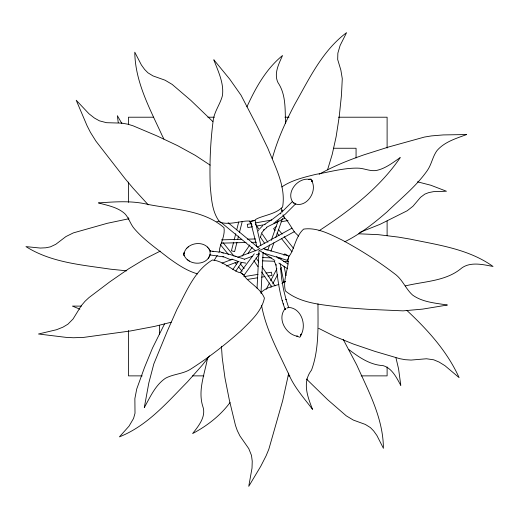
<?xml version="1.0" encoding="UTF-8"?>
<svg xmlns="http://www.w3.org/2000/svg" width="519" height="519" viewBox="0 0 519 519"><rect width="100%" height="100%" fill="white"/><g stroke="black" fill="none" stroke-linecap="round" stroke-linejoin="round"><path stroke-width="0.78" d="M311.893 180.774L311.452 179.217L309.837 179.269M257.041 288.181L259.013 250.632M260.986 293.339L263.107 252.481M183.927 254.187C185.348 243.748 201.009 239.979 207.918 247.524M210.208 254.602L209.987 250.748M260.875 245.422L255.004 220.095A12.605 2.167 -13.6 0 1 261.174 217.052C268.583 214.49 276.88 212.79 282.602 207.036C286.118 186.509 275.109 166.599 267.772 148.103L257.418 126.779L241.024 95.217L229.709 79.122L213.802 59.75C218.064 71.148 224.104 83.027 222.45 95.567C220.374 103.716 214.931 110.677 213.387 119.078C210.351 141.278 209.462 163.868 210.234 186.269C211.46 198.466 211.921 212.271 219.933 222.197C226.933 224.506 234.367 222.742 241.426 221.665A14.986 2.582 -13.6 0 1 250.528 221.366L254.874 220.38M281.888 283.393A9.926 1.706 -11.9 0 0 283.848 282.2L280.156 263.769M288.733 373.116L282.667 400.687L268.842 449.201L266.124 455.773L260.72 466.341L248.744 486.342L252.026 468.086L252.234 461.19L251.494 455.435L248.776 448.643L239.94 435.954L237.293 430.588L235.483 425.45L229.372 400.201L224.941 377.8L222.223 357.766L221.438 346.264M260.454 237.501L261.317 234.037M207.606 357.552C204.914 373.382 197.739 389.905 202.682 406.04C206.633 416.335 198.543 426.041 192.614 433.566C207.087 425.872 220.179 415.79 230.021 402.569M233.582 242.256L231.422 250.807L234.614 251.618L236.962 242.315M234.173 239.921L235.743 233.706M236.722 229.813L238.688 222.041M237.747 239.214L238.532 236.113M239.519 232.233L242.263 221.379M272.28 158.593C277.38 139.656 285.632 121.731 294.701 104.403L295.181 103.541C309.571 78.142 322.546 50.557 346.575 32.658L340.088 45.523L337.863 53.139L337.681 59.516L340.866 70.123L342.281 78.654L341.463 95.152L339.192 116.931L336.15 136.568L332.251 154.26L327.554 169.856M184.037 253.33L184.446 252.532L183.402 254.219L184.628 255.77L184.089 254.894M287.727 260.272L289.051 256.023A14.986 2.582 -73.6 0 0 293.339 247.985C295.94 241.335 298.127 234.017 303.628 229.106C317.135 227.134 330.155 234.296 341.969 239.966C360.913 250.171 379.214 261.823 396.211 274.999C402.958 280.662 406.137 289.33 412.644 295.103C422.7 302.298 435.59 303.083 447.378 305.023L422.648 309.11L403.049 310.862L367.523 309.279L343.876 307.585C324.187 304.692 301.442 304.27 285.424 290.958C283.303 283.121 285.975 275.089 287.461 267.395A12.605 2.167 -73.6 0 0 287.915 260.525L263.042 252.954M287.662 260.227L289.005 256.042L264.216 248.938M209.728 256.01C205.122 266.052 188.403 265.332 184.154 255.38M210.279 254.381L208.164 258.585M261.329 293.28L261.823 291.834C266.461 287.435 273.026 286.293 278.917 284.451M267.785 250.216L269.653 244.923M271.262 240.388L278.216 220.724M280.623 213.919L281.96 210.143M270.924 251.209L273.896 242.821M275.79 237.481L282.537 218.415M219.031 252.798L219.466 251.3A9.926 1.706 -67.4 0 1 220.406 245.961C222.223 240.063 224.999 234.004 224 227.685C203.571 209.747 173.177 209.501 147.681 204.356C131.508 200.457 114.835 201.82 98.422 202.91C107.485 205.427 117.508 207.139 124.768 213.62C128.946 217.922 130.347 224.098 134.272 228.632C144.048 240.031 156.744 248.685 168.487 257.943C177.472 264.418 186.872 270.931 197.668 273.902M246.921 106.849C255.672 87.724 266.013 69.021 282.544 55.501C278.891 63.707 273.61 73.666 278.002 82.644C286.17 94.672 284.976 109.723 285.528 123.522M270.905 287.403L271.645 285.982M272.76 283.854L277.587 274.609M280.558 268.92L281.298 267.499M266.169 289.33L269.504 282.952M270.613 280.824L276.912 268.777M283.951 255.309L284.691 253.888L287.61 255.419M258.436 230.871L258.676 230.43M164.555 323.882L152.495 348.074L144.58 367.316L136.737 388.971L134.869 398.618L135.011 413.247L133.558 418.444L129.043 426.131L119.422 436.862C147.286 425.84 167.001 402.588 187.508 381.809L202.189 365.266L209.631 355.878M261.887 232.72L264.132 229.677L263.782 230.034L266.863 227.607M232.856 269.536L238.37 261.544M242.042 256.217L249.853 244.897M235.782 271.113L241.698 262.53M248.076 253.285L252.169 247.342M240.55 272.514L244.027 275.193A14.986 2.582 36.2 0 0 250.139 282.005C255.517 286.702 261.66 291.237 264.418 298.081C261.699 311.452 250.547 321.28 241.212 330.467C225.194 344.837 208.035 358.116 189.883 369.638C182.26 374.076 173.035 374.121 165.392 378.293C155.22 385.312 150.114 397.178 144.295 407.616L148.823 382.957L153.819 363.923L167.339 331.038L176.947 309.363C186.334 291.801 194.469 270.62 212.388 260C220.478 260.655 227.134 265.89 233.868 269.893A12.605 2.167 36.2 0 0 240.18 272.644L254.304 253.752M259.111 254.278L244.034 275.245L240.479 272.559M259.721 228.788L262.789 225.629M292.651 201.314L282.933 210.986M295.817 203.669L285.372 214.088L275.206 222.132M285.229 308.623C276.724 318.4 285.813 334.755 297.75 336.293L296.946 336.163M183.681 253.402L184.251 252.889L183.966 253.142M188.008 247.167L188.514 246.726M186.503 248.497L186.918 248.14M280.5 213.069L272.793 219.005L264.463 224.474M276.14 226.615L273.571 228.671L275.064 230.546M281.811 186.937C291.976 180.054 304.192 177.239 315.941 174.339C329.669 171.99 343.416 167.981 357.409 168.124C364.085 168.033 370.423 171.867 377.099 170.31C385.825 168.279 393.006 162.512 400.253 157.568C379.525 188.066 349.482 210.863 318.964 230.806M319.185 174.267C333.373 166.19 348.632 160.209 364.007 154.818L388.809 146.942L424.471 137.048L431.49 135.9L443.323 134.921L466.626 134.551C456.24 138.424 444.686 141.765 437.134 150.432C432.554 156.491 431.646 164.478 427.195 170.68C416.134 186.431 400.687 198.66 386.927 211.986C373.894 223.228 360.277 234.095 344.765 241.744M257.495 247.128L291.931 228.178M260.888 250.041L294.539 231.539M266.558 227.251L284.84 218.188A9.926 1.706 63.1 0 1 288.292 222.372L294.5 232.058L298.633 236.119M160.241 251.118L145.807 258.41L128.517 268.894L109.749 281.888L89.021 297.556L85.032 301.273L81.172 305.834L73.056 318.997L67.911 324.2L62.929 327.171L56.526 329.727L38.471 334.002L66.056 337.363L73.439 337.746L83.799 337.376L130.548 330.953L154.461 326.419L171.173 322.234M216.773 221.704L219.161 221.113M222.009 263.159L232.499 259.234M237.747 257.275L258.728 249.425M226.355 266.02L239.129 261.239M244.391 259.266L252.649 256.172M256.405 254.764L259.416 253.642M359.615 232.486L380.077 224.312L407.22 210.746L412.981 206.225L420.546 197.317L424.853 194.106L428.746 192.601L433.534 191.647L446.457 191.239L430.841 185.244L417.477 181.812M250.573 221.392L254.868 220.465M283.951 281.979L285.333 281.707M283.964 281.908L285.32 281.661M251.241 223.637L247.291 224.325L247.861 227.569L252.584 226.745M255.192 222.943L271.781 220.043M256.529 226.057L265.196 224.545M273.857 223.034L277.801 222.346M280.954 221.795L288.045 220.556M405.261 285.943C423.634 281.382 444.634 281.408 460.184 269.27C469.182 261.161 482.462 264.456 493.05 266.474C468.689 249.023 438.464 245.046 409.893 239.064L398.203 237.086L378.345 234.666L358.733 233.79M309.772 179.289L308.896 179.392L309.616 179.386C297.569 177.076 284.73 193.438 293.78 203.37C305.976 208.988 317.693 191.803 311.848 181.021L312.055 181.708L311.893 180.846M128.978 218.726L107.271 223.3L73.367 232.888L65.952 236.554L55.812 244.293L50.408 246.856L45.789 247.79L40.287 248.056L25.95 246.609C51.277 262.627 81.678 264.859 110.547 269.186L126.72 270.834M243.807 276.679L258.021 274.376M265.916 273.098L271.443 272.203L271.969 275.453L268.012 276.095M247.427 279.436L257.716 277.762M261.673 277.12L264.839 276.608M287.876 307.404C301.247 307.41 307.17 325.238 300.663 335.534L300.78 335.06L300.546 336.526L299.677 337.24L296.92 336.117M81.457 306.119L72.413 306.1L79.848 309.142M221.509 239.843L241.731 239.311M247.394 239.168L255.478 238.954M221.217 243.158L246.071 242.503M251.683 242.354L256.496 242.224M153.585 117.216L128.453 117.216L128.453 124.515M207.911 117.216L214.399 117.216M284.944 117.216L288.999 117.216M338.459 117.216L387.109 117.216L387.109 148.025M333.419 148.252L356.066 148.252L356.066 157.964M142.238 375.873L128.453 375.873L128.453 330.467M192.51 375.873L203.857 375.873M288.188 375.873L289.81 375.873M361.159 375.873L387.109 375.873L387.109 366.952M245.766 263.114L240.154 262.153M262.633 257.58L271.45 257.852M277.866 258.053L281.071 258.151M262.653 260.875L273.974 261.232M283.679 261.537L288.525 261.686M210.558 251.04L210.059 251.001L218.83 251.981M212.809 251.228L213.309 251.267M210.253 254.939L209.754 254.9L223.52 256.899M244.384 259.169L229.904 254.453L221.594 252.468M231.818 259.137L237.365 261.063M235.464 256.211L235.931 256.38M223.358 253.11L219.589 251.514M222.878 256.49L231.039 259.889M318.679 328.326L334.496 336.318L353.205 343.987L374.822 351.344L399.74 358.681L405.099 359.68L411.067 360.069L426.475 358.765L433.715 359.803L439.068 362.048L444.932 365.668L459.107 377.637C447.216 351.311 427.779 329.987 406.902 310.446M250.528 221.366L256.814 246.415M263.756 248.27L266.448 250.015M276.543 256.568L287.987 263.989M259.435 250.456L274.869 260.48M278.891 263.094L287.617 268.758M187.145 259.539L189.344 261.07M210.156 165.139L195.352 155.402L177.628 145.67L156.985 135.913L133.059 125.799L127.843 124.203L121.959 123.139L106.505 122.692L99.427 120.836L94.361 118.008L88.944 113.739L76.215 100.245L87.101 125.819L90.455 132.397L95.957 141.187L124.897 178.458L132.987 188.105L148.252 204.843M348.593 349.391C358.817 357.078 369.788 364.915 383.035 365.61C392.176 368.231 396.594 377.787 400.804 385.422L398.566 368.847L395.965 357.87M183.771 254.991L184.394 255.439L184.089 255.218M228.107 222.748L260.207 249.211M220.367 221.827L255.666 250.891M212.829 121.55L190.849 100.388L172.159 84.402L165.042 80.192L153.021 75.923L147.921 72.796L144.613 69.442L141.389 64.979L134.771 52.172C135.18 82.138 149.92 108.828 162.058 135.368L163.887 139.034M306.398 378.967L327.677 399.714L346.257 415.829L353.348 420.085L365.337 424.438L370.417 427.604L373.693 430.984L376.891 435.473L383.418 448.319C383.217 418.353 368.665 391.566 356.715 364.935L343.202 339.387M208.859 248.653L210.085 250.962M207.496 247.031L209.352 249.412M222.969 242.587L234.095 256.224M240.161 263.658L244.202 268.621M220.348 244.598L228.457 254.544M235.055 262.62L236.573 264.482M238.604 266.967L242.152 271.314M278.645 229.748L282.148 234.134M284.153 236.638L293.663 248.543M277.062 233.044L279.06 235.542M281.551 238.669L292.035 251.799M255.504 224.292L259.182 229.619M261.479 232.953L267.908 242.276M249.308 221.133L252.046 225.09M260.246 236.969L264.8 243.573M256.081 258.008L258.786 261.985M261.946 266.63L275.025 285.865M253.882 260.642L257.975 266.662M261.615 272.014L271.619 286.735M274.603 261.758L274.33 261.336L276.063 265.125L275.913 264.645C277.834 279.735 279.546 295.084 285.152 309.395M121.861 123.528L117.352 115.685L118.254 122.679M283.063 214.989L284.6 218.142M283.05 215.028L284.535 218.155M288.746 307.773L285.95 299.236L286.099 299.716L283.549 289.557L281.72 279.086L280.61 268.304M282.2 300.352L282.349 300.825M283.212 303.673L283.361 304.153M284.042 266.221L286.034 275.66M261.544 305.237C266.072 330.538 279.183 353.134 289.667 376.288C295.356 388.523 304.471 398.683 312.529 409.368C307.462 396.445 302.064 382.399 311.53 370.079C319.224 349.164 317.939 325.848 317.978 303.862M387.109 221.003L387.109 235.6M159.489 325.419L159.489 334.32M128.453 182.085L128.453 202.352M128.453 217.759L128.453 219.381M287.104 307.988A1.972 1.92 -24.7 0 1 287.617 307.962M294.15 202.864A1.972 1.92 36.2 0 1 293.773 202.507M214.152 260.655A11.801 2.031 -67.4 0 1 217.325 255.497M281.181 208.074A11.801 2.031 63.1 0 1 282.628 212.057M301.15 334.171L300.741 334.917L301.169 334.223M310.2 179.172L309.311 179.418L310.2 179.172M311.913 181.319L311.88 180.398L311.913 181.319M285.826 308.786A1.972 1.92 -24.7 0 0 285.58 309.233A1.972 1.92 -15.2 0 1 285.826 308.779"/></g></svg>
